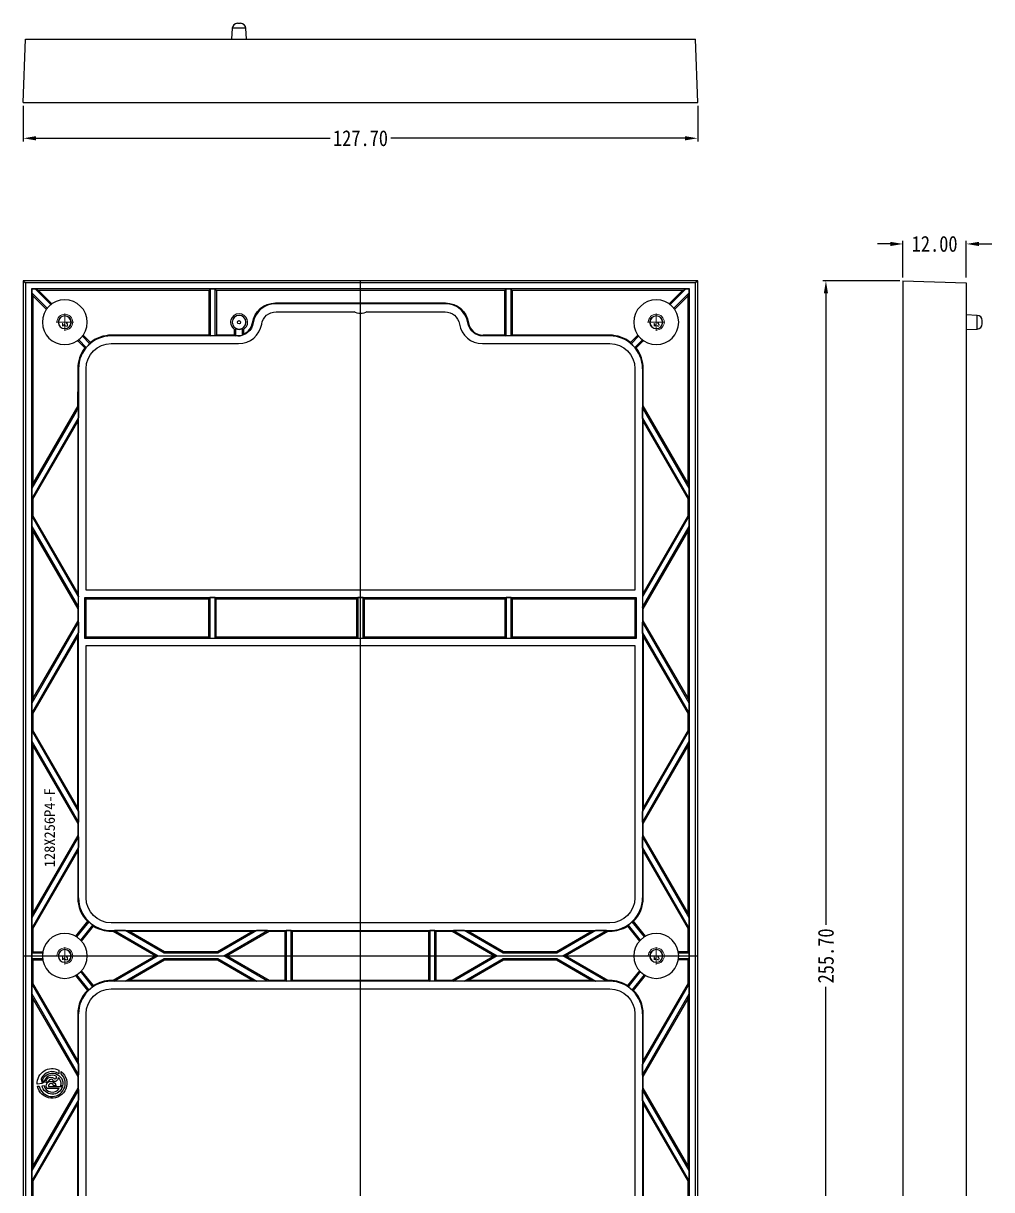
# Model space of a CAD drawing. Header units: inches. Extents: x -2430 to 863, y -476 to 866.
# Drawn here: x 506.1 to 689.5, y 644.9 to 865.8 of the extents above; entities that cross this region are included whole.
import ezdxf
from ezdxf.lldxf.tags import DXFTag

# ---------------------------------------------------------------- set-up
doc = ezdxf.new("R2010")
doc.units = ezdxf.units.IN
doc.header["$MEASUREMENT"] = 0
doc.layers.add('1', color=7, linetype='Continuous')
doc.layers.add('dim', color=82, linetype='Continuous', lineweight=9)
doc.layers.add('screw', color=33, linetype='Continuous', lineweight=13)
doc.styles.add('001', font='', dxfattribs={"width": 0.85})
doc.styles.add('TXT', font='txt.shx', dxfattribs={"bigfont": 'gbcbig.shx'})
doc.styles.get('001').set_extended_font_data('SimSun')
tags = doc.linetypes.add('CENTER', pattern=[2, 1.25, -0.25, 0.25, -0.25]).pattern_tags.tags
tags[10:11] = [DXFTag(74, 4), DXFTag(75, 0), DXFTag(340, '0'), DXFTag(46, 0.0), DXFTag(50, 0.0), DXFTag(44, 0.0), DXFTag(45, 0.0)]
tags[8:9] = [DXFTag(74, 4), DXFTag(75, 0), DXFTag(340, '0'), DXFTag(46, 0.0), DXFTag(50, 0.0), DXFTag(44, 0.0), DXFTag(45, 0.0)]
tags[6:7] = [DXFTag(74, 4), DXFTag(75, 0), DXFTag(340, '0'), DXFTag(46, 0.0), DXFTag(50, 0.0), DXFTag(44, 0.0), DXFTag(45, 0.0)]
tags[4:5] = [DXFTag(74, 4), DXFTag(75, 0), DXFTag(340, '0'), DXFTag(46, 0.0), DXFTag(50, 0.0), DXFTag(44, 0.0), DXFTag(45, 0.0)]
tags = doc.linetypes.add('DASHED', pattern=[0.75, 0.5, -0.25]).pattern_tags.tags
tags[6:7] = [DXFTag(74, 4), DXFTag(75, 0), DXFTag(340, '0'), DXFTag(46, 0.0), DXFTag(50, 0.0), DXFTag(44, 0.0), DXFTag(45, 0.0)]
tags[4:5] = [DXFTag(74, 4), DXFTag(75, 0), DXFTag(340, '0'), DXFTag(46, 0.0), DXFTag(50, 0.0), DXFTag(44, 0.0), DXFTag(45, 0.0)]
tags = doc.linetypes.add('HIDDEN', pattern=[0.5, 0.25, -0.25]).pattern_tags.tags
tags[6:7] = [DXFTag(74, 4), DXFTag(75, 0), DXFTag(340, '0'), DXFTag(46, 0.0), DXFTag(50, 0.0), DXFTag(44, 0.0), DXFTag(45, 0.0)]
tags[4:5] = [DXFTag(74, 4), DXFTag(75, 0), DXFTag(340, '0'), DXFTag(46, 0.0), DXFTag(50, 0.0), DXFTag(44, 0.0), DXFTag(45, 0.0)]
doc.dimstyles.new('MSTD-1.2倍', dxfattribs={"dimscale": 1.2, "dimtxt": 3, "dimasz": 2, "dimexe": 0.5, "dimexo": 0.5, "dimgap": 1, "dimtad": 0, "dimzin": 1, "dimdsep": 46, "dimtxsty": '001', "dimcen": 0, "dimclrd": 3, "dimclre": 3, "dimclrt": 4, "dimazin": 0, "dimtfac": 0.5, "dimtofl": 0, "dimtmove": 0, "dimatfit": 3, "dimfxl": 0, "dimarcsym": 0})

# ---------------------------------------------------------------- blocks, each defined once
blk = doc.blocks.new('screw_m3_g')
at = {"layer": 'screw', "color": 1, "linetype": 'CENTER', "ltscale": 1.524}
for p, q in [((-1.65, 0), (1.65, 0)), ((0, -1.65), (0, 1.65))]:
    blk.add_line(p, q, dxfattribs=at)
at = {"layer": 'screw', "color": 33, "linetype": 'HIDDEN', "ltscale": 1.524}
blk.add_circle((0, 0), 1.25, dxfattribs=at)
at = {"layer": 'screw', "color": 92, "linetype": 'HIDDEN', "ltscale": 1.524}
blk.add_arc((0, 0), 1.5, 270, 180, dxfattribs=at)
at = {"layer": 'screw', "color": 6, "style": 'TXT'}
blk.add_text('M3', height=0.6, dxfattribs=at).set_placement((-0.51, -0.75))
blk = doc.blocks.new('*D11')
at = {"layer": 'Defpoints', "color": 0}
for p in [(684.71, 824), (672.71, 817.03), (684.71, 817.03)]:
    blk.add_point(p, dxfattribs=at)
at = {"layer": 'dim', "color": 3, "lineweight": -2}
for p, q in [((670.31, 824), (667.91, 824)), ((672.71, 817.63), (672.71, 824.6)), ((684.71, 817.63), (684.71, 824.6)), ((687.11, 824), (689.51, 824))]:
    blk.add_line(p, q, dxfattribs=at)
at = {"layer": 'dim', "color": 3}
for points in [[(670.31, 824.4), (670.31, 823.6), (672.71, 824)], [(687.11, 824.4), (687.11, 823.6), (684.71, 824)]]:
    blk.add_solid(points, dxfattribs=at)
at = {"layer": 'dim', "color": 4, "insert": (678.71, 824), "char_height": 3, "attachment_point": 5, "style": '001'}
blk.add_mtext('12.00', dxfattribs=at)
blk = doc.blocks.new('*D12')
at = {"layer": 'Defpoints', "color": 0}
for p in [(506.14, 850.78), (633.84, 850.78), (506.14, 844.01)]:
    blk.add_point(p, dxfattribs=at)
at = {"layer": 'dim', "color": 3, "lineweight": -2}
for p, q in [((506.14, 850.18), (506.14, 843.41)), ((633.84, 850.18), (633.84, 843.41)), ((508.54, 844.01), (564.25, 844.01)), ((631.44, 844.01), (575.73, 844.01))]:
    blk.add_line(p, q, dxfattribs=at)
at = {"layer": 'dim', "color": 3}
for points in [[(508.54, 844.41), (508.54, 843.61), (506.14, 844.01)], [(631.44, 844.41), (631.44, 843.61), (633.84, 844.01)]]:
    blk.add_solid(points, dxfattribs=at)
at = {"layer": 'dim', "color": 4, "insert": (569.99, 844.01), "char_height": 3, "attachment_point": 5, "style": '001'}
blk.add_mtext('127.70', dxfattribs=at)
blk = doc.blocks.new('*D13')
at = {"layer": 'Defpoints', "color": 0}
for p in [(672.71, 817.03), (658.12, 561.33), (672.71, 561.33)]:
    blk.add_point(p, dxfattribs=at)
at = {"layer": 'dim', "color": 3, "lineweight": -2}
for p, q in [((672.11, 817.03), (657.52, 817.03)), ((658.12, 814.63), (658.12, 695.04)), ((658.12, 563.73), (658.12, 683.33)), ((672.11, 561.33), (657.52, 561.33))]:
    blk.add_line(p, q, dxfattribs=at)
at = {"layer": 'dim', "color": 3}
for points in [[(657.72, 814.63), (658.52, 814.63), (658.12, 817.03)], [(657.72, 563.73), (658.52, 563.73), (658.12, 561.33)]]:
    blk.add_solid(points, dxfattribs=at)
at = {"layer": 'dim', "color": 4, "insert": (658.12, 689.18), "char_height": 3, "attachment_point": 5, "rotation": 90, "style": '001'}
blk.add_mtext('255.70', dxfattribs=at)

msp = doc.modelspace()

# ---------------------------------------------------------------- linework, layer by layer
at = {"layer": '1', "color": 252}
for p, q in [((545.692, 864.832), (545.585, 862.78)), ((548.292, 864.832), (545.692, 864.832)), ((546.691, 865.78), (547.293, 865.78)), ((548.399, 862.78), (548.292, 864.832)), ((506.142, 850.78), (506.561, 862.78)), ((506.561, 862.78), (633.423, 862.78)), ((633.842, 850.78), (633.423, 862.78)), ((506.142, 850.78), (633.842, 850.78)), ((506.142, 817.031), (506.142, 561.331)), ((506.142, 817.031), (506.561, 816.612)), ((633.842, 817.031), (506.142, 817.031)), ((506.561, 816.612), (506.561, 561.75)), ((633.423, 816.612), (506.561, 816.612)), ((507.692, 815.481), (507.692, 562.881)), ((507.692, 815.481), (507.727, 815.446)), ((632.292, 815.481), (507.692, 815.481)), ((507.727, 815.446), (507.727, 814.739)), ((508.434, 815.446), (507.727, 815.446)), ((509.025, 815.201), (508.434, 815.446)), ((511.361, 812.519), (508.434, 815.446)), ((541.248, 815.201), (509.025, 815.201)), ((511.56, 812.666), (509.025, 815.201)), ((541.248, 815.201), (541.492, 815.446)), ((541.248, 815.201), (541.248, 806.72)), ((542.492, 815.446), (541.492, 815.446)), ((541.492, 815.446), (541.492, 806.598)), ((542.737, 815.201), (542.492, 815.446)), ((542.492, 806.598), (542.492, 815.446)), ((597.248, 815.201), (542.737, 815.201)), ((542.737, 815.201), (542.737, 806.72)), ((597.248, 815.201), (597.492, 815.446)), ((597.248, 815.201), (597.248, 806.72)), ((598.492, 815.446), (597.492, 815.446)), ((597.492, 815.446), (597.492, 806.598)), ((598.737, 815.201), (598.492, 815.446)), ((598.492, 806.598), (598.492, 815.446)), ((630.959, 815.201), (598.737, 815.201)), ((598.737, 815.201), (598.737, 806.72)), ((630.959, 815.201), (628.424, 812.666)), ((631.55, 815.446), (628.623, 812.519)), ((630.959, 815.201), (631.55, 815.446)), ((632.257, 815.446), (631.55, 815.446)), ((632.292, 815.481), (632.257, 815.446)), ((632.257, 814.739), (632.257, 815.446)), ((632.292, 562.881), (632.292, 815.481)), ((633.842, 817.031), (633.423, 816.612)), ((633.423, 561.75), (633.423, 816.612)), ((633.842, 561.331), (633.842, 817.031)), ((672.71, 817.031), (672.71, 561.331)), ((672.71, 817.031), (684.71, 816.612)), ((684.71, 816.612), (684.71, 561.75)), ((507.972, 814.148), (507.727, 814.739)), ((507.727, 814.739), (510.654, 811.812)), ((507.972, 814.148), (507.972, 778.64)), ((507.972, 814.148), (510.507, 811.613)), ((553.908, 812.681), (553.908, 812.82)), ((553.908, 812.82), (586.077, 812.82)), ((586.077, 812.681), (586.077, 812.82)), ((629.33, 811.812), (632.257, 814.739)), ((629.477, 811.613), (632.012, 814.148)), ((632.012, 814.148), (632.257, 814.739)), ((632.012, 778.64), (632.012, 814.148)), ((586.077, 812.681), (553.908, 812.681)), ((553.992, 811.136), (568.776, 811.136)), ((571.208, 811.136), (585.992, 811.136)), ((549.658, 809.038), (549.52, 809.059)), ((590.326, 809.038), (590.464, 809.059)), ((686.762, 810.48), (684.71, 810.588)), ((686.762, 807.881), (686.762, 810.48)), ((687.71, 809.181), (687.71, 809.482)), ((687.71, 808.88), (687.71, 809.181)), ((518.763, 805.116), (517.33, 806.55)), ((518.867, 805.359), (517.477, 806.749)), ((522.792, 806.72), (522.792, 806.581)), ((541.248, 806.72), (522.792, 806.72)), ((546.792, 806.581), (522.792, 806.581)), ((541.248, 806.72), (541.492, 806.598)), ((542.492, 806.598), (541.492, 806.598)), ((542.737, 806.72), (542.492, 806.598)), ((546.147, 806.72), (542.737, 806.72)), ((546.147, 806.72), (546.147, 807.802)), ((546.147, 806.72), (546.392, 806.598)), ((546.392, 806.598), (546.392, 807.879)), ((546.792, 806.598), (546.392, 806.598)), ((546.792, 806.598), (546.792, 806.581)), ((547.592, 807.879), (547.592, 806.711)), ((547.837, 807.802), (547.837, 806.926)), ((593.192, 806.581), (593.192, 806.72)), ((597.248, 806.72), (593.192, 806.72)), ((617.192, 806.581), (593.192, 806.581)), ((597.248, 806.72), (597.492, 806.598)), ((598.492, 806.598), (597.492, 806.598)), ((598.737, 806.72), (598.492, 806.598)), ((617.192, 806.72), (598.737, 806.72)), ((617.192, 806.72), (617.192, 806.581)), ((622.507, 806.749), (621.117, 805.359)), ((622.654, 806.55), (621.221, 805.116)), ((684.71, 807.774), (686.762, 807.881)), ((516.424, 805.696), (517.814, 804.306)), ((516.623, 805.843), (518.056, 804.409)), ((522.792, 805.136), (546.893, 805.136)), ((593.091, 805.136), (617.192, 805.136)), ((621.928, 804.409), (623.361, 805.843)), ((622.17, 804.306), (623.56, 805.696)), ((516.452, 800.381), (516.592, 800.381)), ((516.452, 800.381), (516.452, 796.014)), ((516.592, 800.381), (516.592, 796.014)), ((518.037, 758.425), (518.037, 800.381)), ((621.948, 800.381), (621.948, 758.425)), ((623.392, 800.381), (623.392, 700.181)), ((623.532, 800.381), (623.392, 800.381)), ((623.532, 793.329), (623.532, 800.381)), ((516.452, 793.329), (516.452, 796.014)), ((516.452, 796.014), (516.592, 796.014)), ((516.592, 796.014), (516.592, 792.348)), ((516.575, 793.051), (507.727, 777.727)), ((516.452, 793.329), (507.972, 778.64)), ((516.452, 793.329), (516.575, 793.051)), ((516.575, 793.051), (516.575, 792.348)), ((623.532, 793.329), (623.41, 793.051)), ((623.41, 791.052), (623.41, 793.051)), ((632.257, 777.727), (623.41, 793.051)), ((632.012, 778.64), (623.532, 793.329)), ((507.727, 775.727), (516.575, 791.052)), ((516.452, 790.351), (516.575, 791.052)), ((516.575, 792.348), (516.592, 792.348)), ((516.575, 792.348), (516.575, 791.052)), ((516.592, 700.181), (516.592, 792.348)), ((623.532, 790.351), (623.41, 791.052)), ((623.41, 791.052), (632.257, 775.727)), ((507.972, 775.662), (516.452, 790.351)), ((516.452, 790.351), (516.452, 757.89)), ((623.532, 757.89), (623.532, 790.351)), ((623.532, 790.351), (632.012, 775.662)), ((507.972, 778.64), (507.727, 777.727)), ((507.727, 777.727), (507.727, 775.727)), ((632.012, 778.64), (632.257, 777.727)), ((632.257, 775.727), (632.257, 777.727)), ((507.972, 775.662), (507.727, 775.727)), ((507.972, 775.662), (507.972, 772.579)), ((632.012, 775.662), (632.257, 775.727)), ((632.012, 772.579), (632.012, 775.662)), ((507.972, 772.579), (507.727, 772.513)), ((507.727, 772.513), (507.727, 770.514)), ((516.575, 757.189), (507.727, 772.513)), ((516.452, 757.89), (507.972, 772.579)), ((632.257, 772.513), (623.41, 757.189)), ((632.012, 772.579), (623.532, 757.89)), ((632.012, 772.579), (632.257, 772.513)), ((632.257, 770.514), (632.257, 772.513)), ((507.972, 769.6), (507.727, 770.514)), ((507.727, 770.514), (516.575, 755.189)), ((507.972, 769.6), (507.972, 737.971)), ((507.972, 769.6), (516.452, 754.911)), ((623.41, 755.189), (632.257, 770.514)), ((623.532, 754.911), (632.012, 769.6)), ((632.012, 769.6), (632.257, 770.514)), ((632.012, 737.971), (632.012, 769.6)), ((516.452, 757.89), (516.575, 757.189)), ((621.948, 758.425), (518.037, 758.425)), ((623.532, 757.89), (623.41, 757.189)), ((516.575, 755.189), (516.575, 757.189)), ((518.072, 756.801), (517.792, 757.081)), ((517.792, 757.081), (622.192, 757.081)), ((517.792, 749.281), (517.792, 757.081)), ((518.072, 756.801), (541.196, 756.801)), ((518.072, 749.56), (518.072, 756.801)), ((541.196, 756.801), (541.441, 757.046)), ((541.196, 756.801), (541.196, 749.56)), ((542.441, 757.046), (541.441, 757.046)), ((541.441, 757.046), (541.441, 749.316)), ((542.686, 756.801), (542.441, 757.046)), ((542.441, 749.316), (542.441, 757.046)), ((542.686, 756.801), (569.247, 756.801)), ((542.686, 749.56), (542.686, 756.801)), ((569.247, 756.801), (569.492, 757.046)), ((569.247, 756.801), (569.247, 749.56)), ((570.492, 757.046), (569.492, 757.046)), ((569.492, 757.046), (569.492, 749.316)), ((570.737, 756.801), (570.492, 757.046)), ((570.492, 749.316), (570.492, 757.046)), ((570.737, 756.801), (597.299, 756.801)), ((570.737, 749.56), (570.737, 756.801)), ((597.299, 756.801), (597.543, 757.046)), ((597.299, 756.801), (597.299, 749.56)), ((598.543, 757.046), (597.543, 757.046)), ((597.543, 757.046), (597.543, 749.316)), ((598.788, 756.801), (598.543, 757.046)), ((598.543, 749.316), (598.543, 757.046)), ((598.788, 756.801), (621.912, 756.801)), ((598.788, 749.56), (598.788, 756.801)), ((621.912, 756.801), (622.192, 757.081)), ((621.912, 756.801), (621.912, 749.56)), ((622.192, 757.081), (622.192, 749.281)), ((623.41, 757.189), (623.41, 755.189)), ((516.452, 754.911), (516.575, 755.189)), ((516.452, 754.911), (516.452, 752.659)), ((623.532, 754.911), (623.41, 755.189)), ((623.532, 752.659), (623.532, 754.911)), ((516.575, 752.382), (507.727, 737.057)), ((516.452, 752.659), (507.972, 737.971)), ((516.452, 752.659), (516.575, 752.382)), ((516.575, 752.382), (516.575, 750.382)), ((623.532, 752.659), (623.41, 752.382)), ((623.41, 750.382), (623.41, 752.382)), ((632.257, 737.057), (623.41, 752.382)), ((632.012, 737.971), (623.532, 752.659)), ((507.727, 735.058), (516.575, 750.382)), ((507.972, 734.992), (516.452, 749.681)), ((516.452, 749.681), (516.575, 750.382)), ((516.452, 717.22), (516.452, 749.681)), ((518.072, 749.56), (517.792, 749.281)), ((622.192, 749.281), (517.792, 749.281)), ((541.196, 749.56), (518.072, 749.56)), ((541.196, 749.56), (541.441, 749.316)), ((542.441, 749.316), (541.441, 749.316)), ((542.686, 749.56), (542.441, 749.316)), ((569.247, 749.56), (542.686, 749.56)), ((569.247, 749.56), (569.492, 749.316)), ((570.492, 749.316), (569.492, 749.316)), ((570.737, 749.56), (570.492, 749.316)), ((597.299, 749.56), (570.737, 749.56)), ((597.299, 749.56), (597.543, 749.316)), ((598.543, 749.316), (597.543, 749.316)), ((598.788, 749.56), (598.543, 749.316)), ((621.912, 749.56), (598.788, 749.56)), ((621.912, 749.56), (622.192, 749.281)), ((623.532, 749.681), (623.41, 750.382)), ((623.41, 750.382), (632.257, 735.058)), ((623.532, 749.681), (623.532, 717.22)), ((623.532, 749.681), (632.012, 734.992)), ((518.037, 747.936), (621.948, 747.936)), ((518.037, 700.181), (518.037, 747.936)), ((621.948, 747.936), (621.948, 700.181)), ((507.972, 737.971), (507.727, 737.057)), ((632.012, 737.971), (632.257, 737.057)), ((507.727, 737.057), (507.727, 735.058)), ((632.257, 735.058), (632.257, 737.057)), ((507.972, 734.992), (507.727, 735.058)), ((507.972, 734.992), (507.972, 731.909)), ((632.012, 734.992), (632.257, 735.058)), ((632.012, 731.909), (632.012, 734.992)), ((507.972, 731.909), (507.727, 731.843)), ((507.727, 731.843), (507.727, 729.844)), ((516.575, 716.519), (507.727, 731.843)), ((516.452, 717.22), (507.972, 731.909)), ((632.257, 731.843), (623.41, 716.519)), ((632.012, 731.909), (623.532, 717.22)), ((632.012, 731.909), (632.257, 731.843)), ((632.257, 729.844), (632.257, 731.843)), ((507.972, 728.93), (507.727, 729.844)), ((507.727, 729.844), (516.575, 714.519)), ((507.972, 728.93), (507.972, 697.301)), ((507.972, 728.93), (516.452, 714.242)), ((623.41, 714.519), (632.257, 729.844)), ((623.532, 714.242), (632.012, 728.93)), ((632.012, 728.93), (632.257, 729.844)), ((632.012, 697.301), (632.012, 728.93)), ((516.452, 717.22), (516.575, 716.519)), ((516.575, 716.519), (516.575, 714.519)), ((623.532, 717.22), (623.41, 716.519)), ((623.41, 714.519), (623.41, 716.519)), ((516.452, 714.242), (516.575, 714.519)), ((516.452, 714.242), (516.452, 711.99)), ((623.532, 714.242), (623.41, 714.519)), ((623.532, 711.99), (623.532, 714.242)), ((516.575, 711.712), (507.727, 696.387)), ((516.452, 711.99), (507.972, 697.301)), ((516.452, 711.99), (516.575, 711.712)), ((516.575, 711.712), (516.575, 709.712)), ((623.532, 711.99), (623.41, 711.712)), ((623.41, 709.712), (623.41, 711.712)), ((632.257, 696.387), (623.41, 711.712)), ((632.012, 697.301), (623.532, 711.99)), ((507.727, 694.388), (516.575, 709.712)), ((507.972, 694.322), (516.452, 709.011)), ((516.452, 709.011), (516.575, 709.712)), ((516.452, 709.011), (516.452, 700.181)), ((623.532, 709.011), (623.41, 709.712)), ((623.41, 709.712), (632.257, 694.388)), ((623.532, 700.181), (623.532, 709.011)), ((623.532, 709.011), (632.012, 694.322)), ((516.452, 700.181), (516.592, 700.181)), ((623.532, 700.181), (623.392, 700.181)), ((507.972, 697.301), (507.727, 696.387)), ((507.727, 696.387), (507.727, 694.388)), ((632.012, 697.301), (632.257, 696.387)), ((632.257, 694.388), (632.257, 696.387)), ((507.972, 694.322), (507.727, 694.388)), ((507.972, 694.322), (507.972, 689.925)), ((518.278, 695.73), (516.025, 692.913)), ((518.53, 695.654), (516.238, 692.789)), ((517.019, 692.164), (519.311, 695.029)), ((517.187, 691.983), (519.441, 694.799)), ((617.192, 695.425), (522.792, 695.425)), ((522.792, 693.981), (617.192, 693.981)), ((522.792, 693.841), (522.792, 693.981)), ((522.792, 693.841), (523.144, 693.841)), ((523.144, 693.841), (523.421, 693.963)), ((523.144, 693.841), (531.216, 689.181)), ((525.421, 693.963), (523.421, 693.963)), ((523.421, 693.963), (531.705, 689.181)), ((526.123, 693.841), (525.421, 693.963)), ((532.839, 689.681), (525.421, 693.963)), ((526.123, 693.841), (549.687, 693.841)), ((532.905, 689.926), (526.123, 693.841)), ((549.687, 693.841), (542.906, 689.926)), ((550.389, 693.963), (542.971, 689.681)), ((544.105, 689.181), (552.389, 693.963)), ((544.595, 689.181), (552.666, 693.841)), ((549.687, 693.841), (550.389, 693.963)), ((552.389, 693.963), (550.389, 693.963)), ((552.666, 693.841), (552.389, 693.963)), ((552.666, 693.841), (555.647, 693.841)), ((555.647, 693.841), (555.892, 693.963)), ((555.647, 693.841), (555.647, 684.52)), ((556.892, 693.963), (555.892, 693.963)), ((555.892, 693.963), (555.892, 684.398)), ((557.137, 693.841), (556.892, 693.963)), ((556.892, 684.398), (556.892, 693.963)), ((557.137, 693.841), (582.847, 693.841)), ((557.137, 684.52), (557.137, 693.841)), ((582.847, 693.841), (583.092, 693.963)), ((582.847, 693.841), (582.847, 684.52)), ((584.092, 693.963), (583.092, 693.963)), ((583.092, 693.963), (583.092, 684.398)), ((584.337, 693.841), (584.092, 693.963)), ((584.092, 684.398), (584.092, 693.963)), ((584.337, 693.841), (587.318, 693.841)), ((584.337, 684.52), (584.337, 693.841)), ((587.318, 693.841), (587.596, 693.963)), ((587.318, 693.841), (595.39, 689.181)), ((589.596, 693.963), (587.596, 693.963)), ((587.596, 693.963), (595.879, 689.181)), ((590.297, 693.841), (589.596, 693.963)), ((597.013, 689.681), (589.596, 693.963)), ((590.297, 693.841), (613.862, 693.841)), ((597.079, 689.926), (590.297, 693.841)), ((613.862, 693.841), (607.08, 689.926)), ((614.563, 693.963), (607.145, 689.681)), ((608.279, 689.181), (616.563, 693.963)), ((608.769, 689.181), (616.841, 693.841)), ((613.862, 693.841), (614.563, 693.963)), ((616.563, 693.963), (614.563, 693.963)), ((616.841, 693.841), (616.563, 693.963)), ((616.841, 693.841), (617.192, 693.841)), ((617.192, 693.841), (617.192, 693.981)), ((620.544, 694.799), (622.797, 691.983)), ((620.673, 695.029), (622.965, 692.164)), ((623.746, 692.789), (621.454, 695.654)), ((623.96, 692.913), (621.707, 695.73)), ((632.012, 694.322), (632.257, 694.388)), ((632.012, 689.925), (632.012, 694.322)), ((507.972, 689.925), (507.727, 689.681)), ((507.727, 689.681), (507.727, 688.681)), ((509.772, 689.681), (507.727, 689.681)), ((507.972, 689.925), (509.808, 689.925)), ((531.216, 689.181), (523.144, 684.52)), ((531.705, 689.181), (523.421, 684.398)), ((531.216, 689.181), (531.705, 689.181)), ((532.905, 689.926), (532.839, 689.681)), ((542.971, 689.681), (532.839, 689.681)), ((542.906, 689.926), (532.905, 689.926)), ((542.906, 689.926), (542.971, 689.681)), ((544.595, 689.181), (544.105, 689.181)), ((552.389, 684.398), (544.105, 689.181)), ((552.666, 684.52), (544.595, 689.181)), ((595.39, 689.181), (587.318, 684.52)), ((595.879, 689.181), (587.596, 684.398)), ((595.39, 689.181), (595.879, 689.181)), ((597.079, 689.926), (597.013, 689.681)), ((607.145, 689.681), (597.013, 689.681)), ((607.08, 689.926), (597.079, 689.926)), ((607.08, 689.926), (607.145, 689.681)), ((616.563, 684.398), (608.279, 689.181)), ((608.769, 689.181), (608.279, 689.181)), ((616.841, 684.52), (608.769, 689.181)), ((632.012, 689.925), (630.176, 689.925)), ((632.257, 689.681), (630.213, 689.681)), ((632.012, 689.925), (632.257, 689.681)), ((632.257, 688.681), (632.257, 689.681)), ((507.972, 688.436), (507.727, 688.681)), ((507.727, 688.681), (509.772, 688.681)), ((507.972, 688.436), (507.972, 684.039)), ((507.972, 688.436), (509.808, 688.436)), ((525.421, 684.398), (532.839, 688.681)), ((526.123, 684.52), (532.905, 688.436)), ((532.905, 688.436), (532.839, 688.681)), ((532.839, 688.681), (542.971, 688.681)), ((532.905, 688.436), (542.906, 688.436)), ((542.906, 688.436), (542.971, 688.681)), ((542.906, 688.436), (549.687, 684.52)), ((542.971, 688.681), (550.389, 684.398)), ((589.596, 684.398), (597.013, 688.681)), ((590.297, 684.52), (597.079, 688.436)), ((597.079, 688.436), (597.013, 688.681)), ((597.013, 688.681), (607.145, 688.681)), ((597.079, 688.436), (607.08, 688.436)), ((607.08, 688.436), (607.145, 688.681)), ((607.08, 688.436), (613.862, 684.52)), ((607.145, 688.681), (614.563, 684.398)), ((632.012, 688.436), (630.176, 688.436)), ((630.213, 688.681), (632.257, 688.681)), ((632.012, 688.436), (632.257, 688.681)), ((632.012, 684.039), (632.012, 688.436)), ((516.025, 685.448), (518.278, 682.632)), ((516.238, 685.573), (518.53, 682.708)), ((519.311, 683.332), (517.019, 686.197)), ((519.441, 683.562), (517.187, 686.379)), ((622.797, 686.379), (620.544, 683.562)), ((622.965, 686.197), (620.673, 683.332)), ((621.454, 682.708), (623.746, 685.573)), ((621.707, 682.632), (623.96, 685.448)), ((507.972, 684.039), (507.727, 683.974)), ((507.727, 683.974), (507.727, 681.974)), ((516.575, 668.649), (507.727, 683.974)), ((516.452, 669.35), (507.972, 684.039)), ((522.792, 684.52), (522.792, 684.381)), ((523.144, 684.52), (522.792, 684.52)), ((617.192, 684.381), (522.792, 684.381)), ((522.792, 682.936), (617.192, 682.936)), ((523.144, 684.52), (523.421, 684.398)), ((525.421, 684.398), (523.421, 684.398)), ((526.123, 684.52), (525.421, 684.398)), ((549.687, 684.52), (526.123, 684.52)), ((549.687, 684.52), (550.389, 684.398)), ((552.389, 684.398), (550.389, 684.398)), ((552.666, 684.52), (552.389, 684.398)), ((555.647, 684.52), (552.666, 684.52)), ((555.647, 684.52), (555.892, 684.398)), ((556.892, 684.398), (555.892, 684.398)), ((557.137, 684.52), (556.892, 684.398)), ((582.847, 684.52), (557.137, 684.52)), ((582.847, 684.52), (583.092, 684.398)), ((584.092, 684.398), (583.092, 684.398)), ((584.337, 684.52), (584.092, 684.398)), ((587.318, 684.52), (584.337, 684.52)), ((587.318, 684.52), (587.596, 684.398)), ((589.596, 684.398), (587.596, 684.398)), ((590.297, 684.52), (589.596, 684.398)), ((613.862, 684.52), (590.297, 684.52)), ((613.862, 684.52), (614.563, 684.398)), ((616.563, 684.398), (614.563, 684.398)), ((616.841, 684.52), (616.563, 684.398)), ((617.192, 684.52), (616.841, 684.52)), ((617.192, 684.52), (617.192, 684.381)), ((632.257, 683.974), (623.41, 668.649)), ((632.012, 684.039), (623.532, 669.35)), ((632.012, 684.039), (632.257, 683.974)), ((632.257, 681.974), (632.257, 683.974)), ((507.972, 681.061), (507.727, 681.974)), ((507.727, 681.974), (516.575, 666.65)), ((507.972, 681.061), (507.972, 649.431)), ((507.972, 681.061), (516.452, 666.372)), ((623.41, 666.65), (632.257, 681.974)), ((623.532, 666.372), (632.012, 681.061)), ((632.012, 681.061), (632.257, 681.974)), ((632.012, 649.431), (632.012, 681.061)), ((516.452, 678.181), (516.592, 678.181)), ((516.452, 678.181), (516.452, 669.35)), ((516.592, 577.981), (516.592, 678.181)), ((518.037, 630.425), (518.037, 678.181)), ((621.948, 678.181), (621.948, 630.425)), ((623.392, 678.181), (623.392, 586.014)), ((623.532, 678.181), (623.392, 678.181)), ((623.532, 669.35), (623.532, 678.181)), ((516.452, 669.35), (516.575, 668.649)), ((623.532, 669.35), (623.41, 668.649)), ((516.575, 668.649), (516.575, 666.65)), ((623.41, 666.65), (623.41, 668.649)), ((516.452, 666.372), (516.575, 666.65)), ((516.452, 666.372), (516.452, 664.12)), ((623.532, 666.372), (623.41, 666.65)), ((623.532, 664.12), (623.532, 666.372)), ((516.575, 663.842), (507.727, 648.518)), ((516.452, 664.12), (507.972, 649.431)), ((516.452, 664.12), (516.575, 663.842)), ((516.575, 663.842), (516.575, 661.843)), ((623.532, 664.12), (623.41, 663.842)), ((623.41, 661.843), (623.41, 663.842)), ((632.257, 648.518), (623.41, 663.842)), ((632.012, 649.431), (623.532, 664.12)), ((507.727, 646.518), (516.575, 661.843)), ((507.972, 646.453), (516.452, 661.142)), ((516.452, 661.142), (516.575, 661.843)), ((516.452, 628.681), (516.452, 661.142)), ((623.532, 661.142), (623.41, 661.843)), ((623.41, 661.843), (632.257, 646.518)), ((623.532, 661.142), (623.532, 628.681)), ((623.532, 661.142), (632.012, 646.453)), ((507.972, 649.431), (507.727, 648.518)), ((632.012, 649.431), (632.257, 648.518)), ((507.727, 648.518), (507.727, 646.518)), ((632.257, 646.518), (632.257, 648.518)), ((507.972, 646.453), (507.727, 646.518)), ((507.972, 646.453), (507.972, 643.369)), ((632.012, 646.453), (632.257, 646.518)), ((632.012, 643.369), (632.012, 646.453))]:
    msp.add_line(p, q, dxfattribs=at)
at = {"layer": '1', "color": 1, "linetype": 'CENTER', "ltscale": 12.97432}
for p, q in [((569.992, 561.331), (569.992, 817.031)), ((506.142, 689.181), (633.842, 689.181))]:
    msp.add_line(p, q, dxfattribs=at)
at = {"layer": '1', "color": 3}
for p, q in [((512.888, 667.534), (512.888, 666.854)), ((513.316, 666.833), (513.316, 667.258)), ((509.714, 665.016), (508.775, 664.884)), ((509.495, 665.834), (509.714, 665.016)), ((509.971, 665.174), (509.813, 665.763)), ((508.827, 664.483), (509.145, 664.527)), ((509.692, 664.604), (510.061, 664.656)), ((512.945, 664.041), (510.628, 664.041)), ((510.906, 664.439), (513.547, 664.439)), ((512.281, 664.601), (511.863, 664.601)), ((513.587, 664.601), (513.205, 664.601))]:
    msp.add_line(p, q, dxfattribs=at)
at = {"layer": '1', "color": 252, "extrusion": (0, 0, -1)}
msp.add_circle((-546.992, 809.181), 1.3, dxfattribs=at)
at = {"layer": '1', "color": 252}
msp.add_circle((546.992, 809.181), 0.301, dxfattribs=at)
for centre, radius, start, end in [((546.691, 864.78), 1, 90, 177), ((547.293, 864.78), 1, 3, 90), ((513.992, 809.181), 4.25, 90, 270), ((513.992, 809.181), 4.25, 270, 90), ((625.992, 809.181), 4.25, 90, 270), ((625.992, 809.181), 4.25, 270, 90), ((546.992, 809.181), 1.617, 301.49749, 238.50251), ((553.908, 808.381), 4.3, 90, 171.21206), ((586.077, 808.381), 4.3, 8.78794, 90), ((513.992, 809.181), 1.2, 90, 270), ((513.992, 809.181), 1.2, 270, 90), ((546.893, 809.581), 4.444, 270, 350.40593), ((546.792, 809.481), 2.76, 292.23999, 351.21206), ((593.091, 809.581), 4.444, 189.59407, 270), ((593.192, 809.481), 2.76, 188.78794, 270), ((625.992, 809.181), 1.2, 90, 270), ((625.992, 809.181), 1.2, 270, 90), ((686.71, 809.482), 1, 0, 87), ((686.71, 808.88), 1, 273, 0), ((522.792, 800.381), 6.2, 90, 180), ((522.792, 800.381), 6.34, 90, 128.25494), ((546.792, 809.481), 2.883, 270, 286.11302), ((617.192, 800.381), 6.34, 51.74506, 90), ((617.192, 800.381), 6.2, 0, 90), ((522.792, 800.381), 6.34, 141.74506, 180), ((522.792, 800.381), 6.217, 130.38864, 139.61136), ((617.192, 800.381), 6.217, 40.38864, 49.61136), ((617.192, 800.381), 6.34, 0, 38.25494), ((522.792, 700.181), 6.34, 180, 224.59514), ((522.792, 700.181), 6.2, 180, 270), ((617.192, 700.181), 6.2, 270, 0), ((617.192, 700.181), 6.34, 315.40486, 0), ((522.792, 700.181), 6.217, 226.72883, 235.95156), ((522.792, 700.181), 6.34, 238.08525, 270), ((617.192, 700.181), 6.34, 270, 301.91475), ((617.192, 700.181), 6.217, 304.04844, 313.27117), ((513.992, 689.181), 4.25, 90, 270), ((513.992, 689.181), 4.25, 270, 90), ((625.992, 689.181), 4.25, 90, 270), ((625.992, 689.181), 4.25, 270, 90), ((513.992, 689.181), 1.2, 90, 270), ((513.992, 689.181), 1.2, 270, 90), ((625.992, 689.181), 1.2, 90, 270), ((625.992, 689.181), 1.2, 270, 90), ((522.792, 678.181), 6.34, 135.40486, 180), ((522.792, 678.181), 6.2, 90, 180), ((522.792, 678.181), 6.217, 124.04844, 133.27117), ((522.792, 678.181), 6.34, 90, 121.91475), ((617.192, 678.181), 6.34, 58.08525, 90), ((617.192, 678.181), 6.2, 0, 90), ((617.192, 678.181), 6.217, 46.72883, 55.95156), ((617.192, 678.181), 6.34, 0, 44.59514)]:
    msp.add_arc(centre, radius, start, end, dxfattribs=at)
at = {"layer": '1', "color": 252, "extrusion": (0, 0, -1)}
for centre, radius, start, end in [((-553.908, 808.381), 4.44, 8.78794, 90), ((-586.077, 808.381), 4.44, 90, 171.21206), ((-553.992, 808.381), 2.756, 9.59407, 90), ((-569.992, 813.181), 2.379, 270, 300.74957), ((-569.992, 813.181), 2.379, 239.25043, 270), ((-585.992, 808.381), 2.756, 90, 170.40593), ((-546.792, 809.481), 2.9, 188.78794, 270), ((-593.192, 809.481), 2.9, 270, 351.21206), ((-546.992, 809.181), 1.433, 245.25521, 294.74479), ((-522.792, 800.381), 4.756, 0, 90), ((-617.192, 800.381), 4.756, 90, 180), ((-522.792, 700.181), 4.756, 270, 0), ((-617.192, 700.181), 4.756, 180, 270), ((-522.792, 678.181), 4.756, 0, 90), ((-617.192, 678.181), 4.756, 90, 180)]:
    msp.add_arc(centre, radius, start, end, dxfattribs=at)
at = {"layer": '1', "color": 3, "extrusion": (0, 0, -1)}
for centre, radius, start, end in [((-511.582, 665.045), 2.811, 356.7168, 117.68113), ((-511.582, 665.045), 2.811, 128.07956, 348.46415), ((-511.64, 664.987), 1.985, 23.02387, 191.21787), ((-510.004, 665.183), 0.0347, 186.83601, 345), ((-511.377, 665.304), 0.915, 351.56502, 146.34468), ((-511.382, 664.534), 0.901, 326.80017, 175.75464), ((-510.506, 665.175), 0.0347, 216.15495, 351.56502), ((-511.382, 664.534), 1.05, 36.16262, 64.94359), ((-511.982, 666.124), 0.753, 176.39655, 275.46076), ((-511.771, 666.316), 0.625, 170.76831, 233.8363), ((-511.64, 664.987), 1.612, 132.73207, 193.8557), ((-511.64, 664.987), 1.985, 196.03166, 348.87801)]:
    msp.add_arc(centre, radius, start, end, dxfattribs=at)
at = {"layer": '1', "color": 3}
for centre, radius, start, end in [((511.582, 665.045), 2.231, 54.17286, 159.29175), ((511.582, 665.045), 2.491, 191.99131, 45.88678), ((511.64, 664.987), 1.612, 62.37305, 173.16399), ((511.382, 664.534), 0.485, 7.90394, 191.32561), ((511.389, 665.333), 0.477, 10.2082, 161.27466), ((511.914, 665.432), 0.0578, 195.30339, 266.59655), ((511.64, 664.987), 1.612, 191.84412, 324.05844)]:
    msp.add_arc(centre, radius, start, end, dxfattribs=at)
at = {"layer": '1', "color": 252, "extrusion": (0, 0, -1)}
for centre, major_axis, ratio, start_param, end_param in [((545.31, 809.181), (-2.244, 0), 0.6620427, 4.2092919, 4.3300435), ((548.674, 809.181), (-2.244, 0), 0.6620427, 5.0947345, 5.2154861), ((544.609, 809.481), (-4.373, 0), 0.8663771, 3.8818063, 3.9614147), ((519.985, 797.573), (-5.622, -5.622), 0.8663771, 1.9885807, 2.0225226), ((525.6, 803.188), (-5.622, -5.622), 0.8663773, 1.1190689, 1.1530107), ((614.385, 803.188), (-5.622, 5.622), 0.8663771, 1.988581, 2.0225228), ((620, 797.573), (-5.622, 5.622), 0.8663772, 1.1190696, 1.1530114), ((519.692, 702.661), (-6.208, 4.967), 0.8663771, 4.2606626, 4.2946044), ((525.893, 697.7), (-6.208, 4.967), 0.8663771, 5.1301737, 5.1641155), ((614.092, 697.7), (-6.208, -4.967), 0.8663771, 4.2606624, 4.2946043), ((620.293, 702.661), (-6.208, -4.967), 0.8663771, 5.1301736, 5.1641155), ((519.692, 675.7), (-6.208, -4.967), 0.8663771, 1.9885809, 2.0225228), ((525.893, 680.661), (-6.208, -4.967), 0.8663771, 1.1190698, 1.1530116), ((614.092, 680.661), (-6.208, 4.967), 0.8663772, 1.9885812, 2.022523), ((620.293, 675.7), (-6.208, 4.967), 0.8663771, 1.1190698, 1.1530117)]:
    msp.add_ellipse(centre, major_axis=major_axis, ratio=ratio, start_param=start_param, end_param=end_param, dxfattribs=at)
at = {"layer": '1', "color": 3, "linetype": 'DASHED'}
msp.add_open_spline([(511.911, 665.375), (511.91, 665.375), (511.909, 665.375), (511.908, 665.375)], degree=3, dxfattribs=at)

# ---------------------------------------------------------------- block references
at = {"layer": 'screw'}
for p in [(513.992, 809.181), (625.992, 809.181), (513.992, 689.181), (625.992, 689.181)]:
    msp.add_blockref('screw_m3_g', p, dxfattribs=at)

# ---------------------------------------------------------------- texts
at = {"color": 3, "insert": (510.113, 705.973), "char_height": 2, "width": 18.41214, "attachment_point": 1, "rotation": 90}
msp.add_mtext('{\\fNSimSun|b0|i0|c134|p49;128X256P4-F}', dxfattribs=at)

# ---------------------------------------------------------------- dimensions: what is measured, and where the dimension line sits
at = {"layer": 'dim'}
for base, p1, p2, picture, middle in [((506.142, 844.005), (633.842, 850.78), (506.142, 850.78), '*D12', (569.992, 844.005)), ((684.71, 824.002), (672.71, 817.031), (684.71, 817.031), '*D11', (678.71, 824.002))]:
    dim = msp.add_linear_dim(base=base, p1=p1, p2=p2, dimstyle='MSTD-1.2倍', override={"dimtxt": 2.5, "dimexe": 0.49975, "dimexo": 0.49975, "dimgap": 0.49975}, dxfattribs=at)
    dim.commit()
    dim.dimension.update_dxf_attribs({"geometry": picture, "text_midpoint": middle})
dim = msp.add_linear_dim(base=(658.12, 561.331), p1=(672.71, 817.031), p2=(672.71, 561.331), angle=90, dimstyle='MSTD-1.2倍', override={"dimtxt": 2.5, "dimexe": 0.49975, "dimexo": 0.49975, "dimgap": 0.49975}, dxfattribs=at)
dim.commit()
dim.dimension.update_dxf_attribs({"geometry": '*D13', "text_midpoint": (658.12, 689.181)})

doc.saveas('drawing.dxf')
